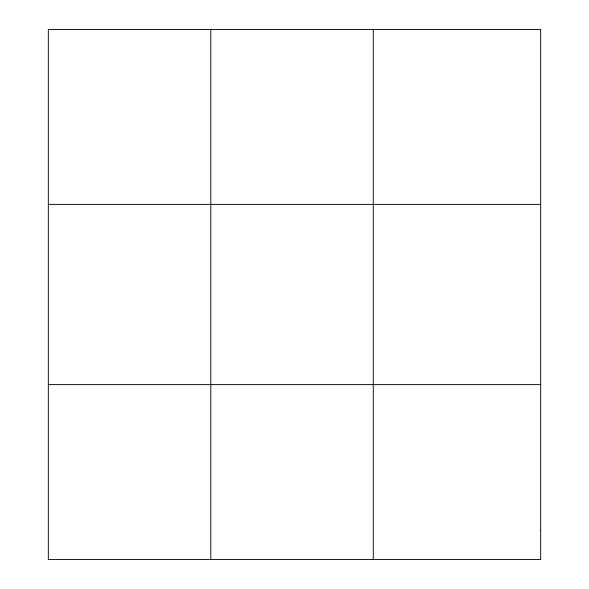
<?xml version="1.0" encoding="UTF-8"?>
<svg xmlns="http://www.w3.org/2000/svg" width="589" height="589" viewBox="0 0 589 589"><rect width="100%" height="100%" fill="white"/><g stroke="black" fill="none" stroke-linecap="round" stroke-linejoin="round"><path stroke-width="0.88" d="M210.796 29.45L210.796 559.55M373.279 29.45L373.279 559.55M48.32 204.383L540.68 204.383M48.32 384.617L540.68 384.617M540.68 530.394L540.68 559.55L48.32 559.55L48.32 29.45L540.68 29.45L540.68 530.394"/></g></svg>
